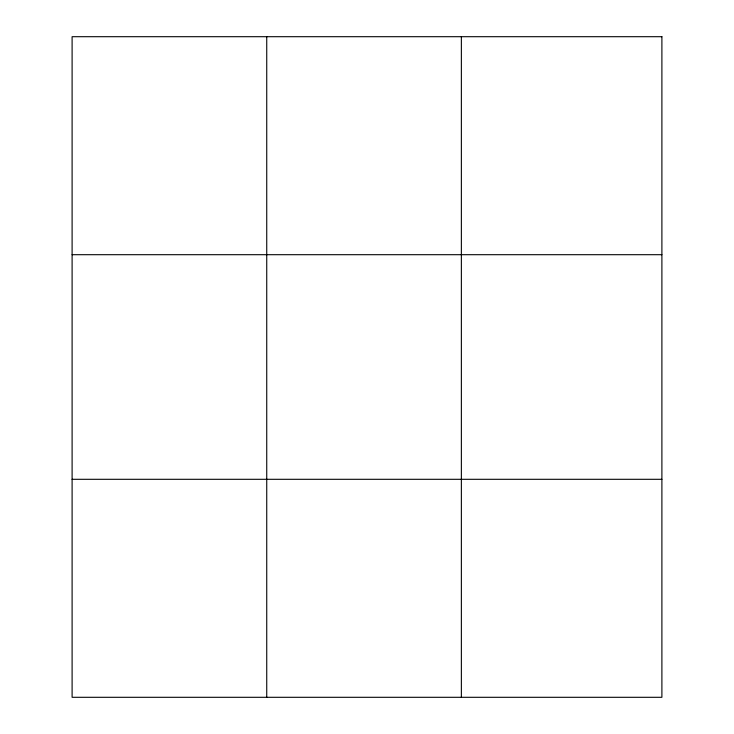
<?xml version="1.0" encoding="UTF-8"?>
<svg xmlns="http://www.w3.org/2000/svg" width="734" height="734" viewBox="0 0 734 734"><rect width="100%" height="100%" fill="white"/><g stroke="black" fill="none" stroke-linecap="round" stroke-linejoin="round"><path stroke-width="1.1" d="M266.736 36.7L266.736 697.3M461.365 36.7L461.365 697.3M72.106 254.698L661.894 254.698M72.106 479.302L661.894 479.302M661.894 36.7L661.894 697.3L72.106 697.3L72.106 36.7L661.894 36.7"/></g></svg>
